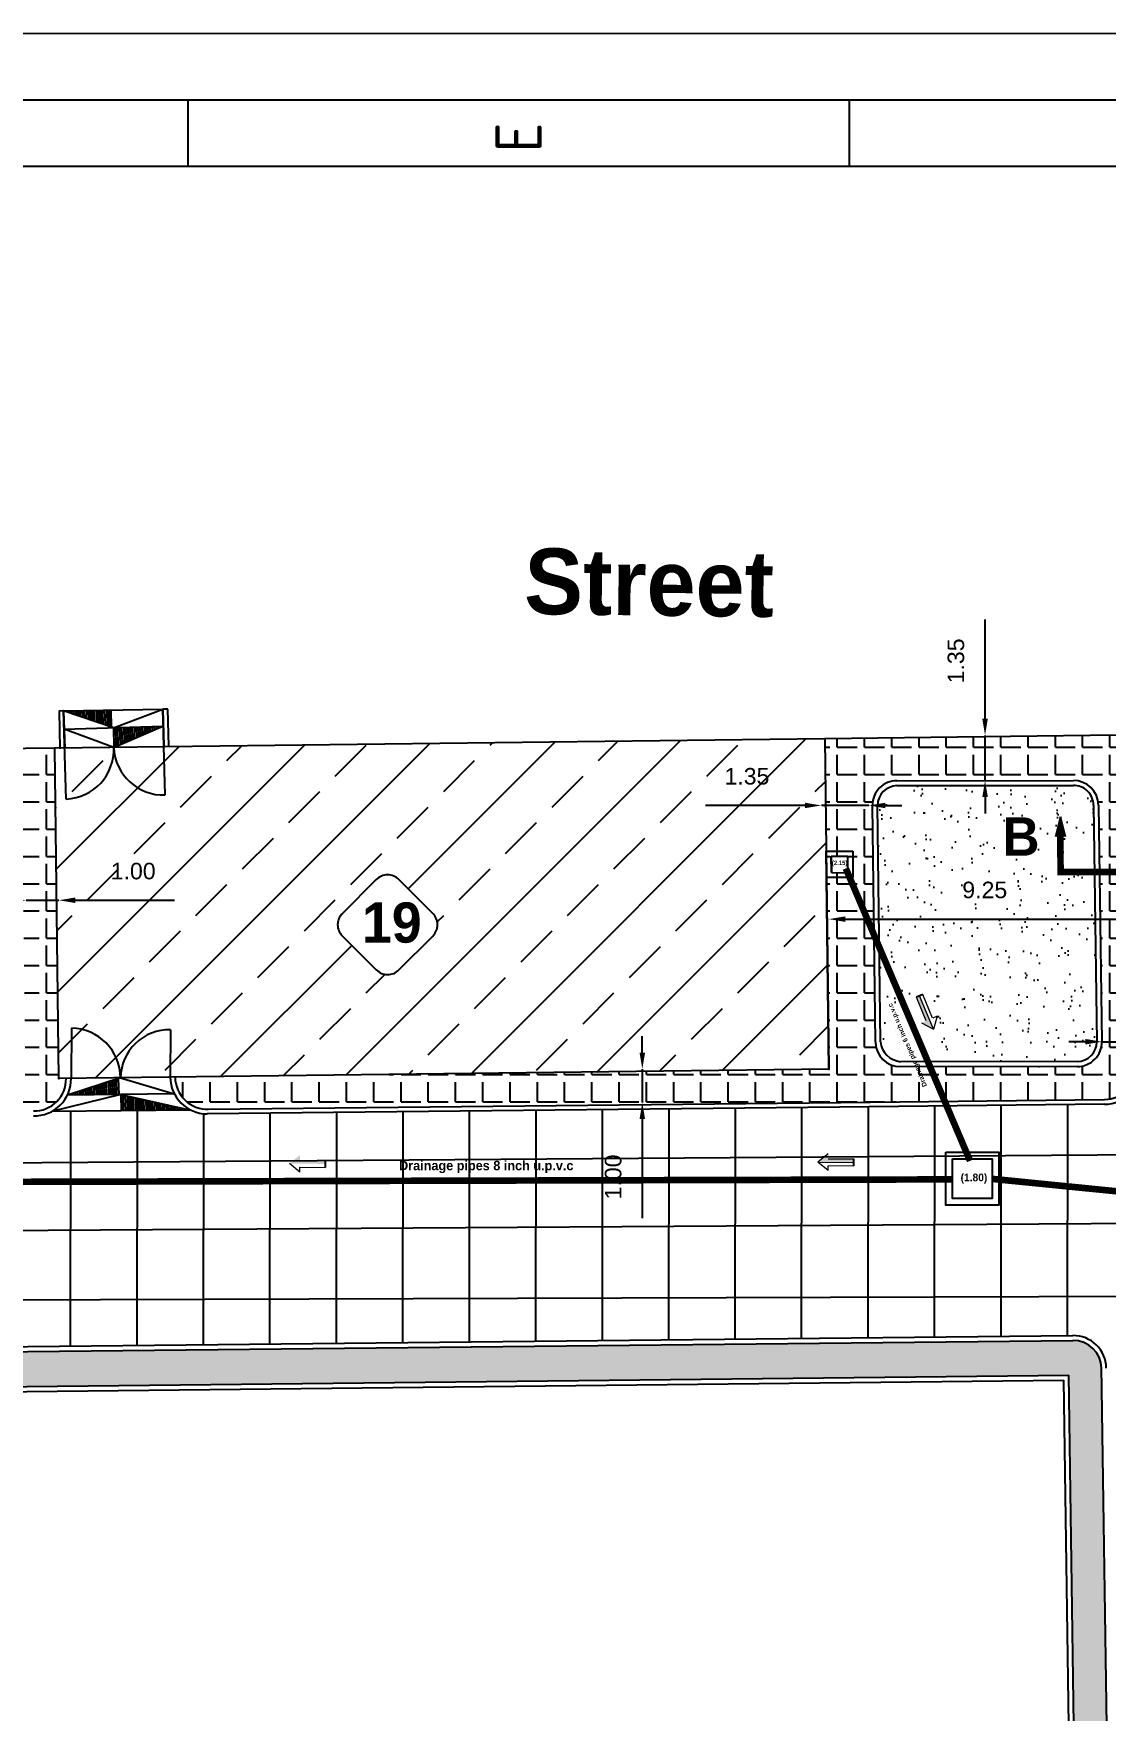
# Model space of a CAD drawing. Header units: inches. Extents: x 17 to 217, y 4 to 204.
# Drawn here: x 65 to 97.4, y 152.8 to 203.5 of the extents above; entities that cross this region are included whole.
import ezdxf

# ---------------------------------------------------------------- set-up
doc = ezdxf.new("R2010")
doc.units = ezdxf.units.IN
doc.header["$MEASUREMENT"] = 0
doc.layers.add('035', color=5, linetype='Continuous')
doc.layers.add('TEXT', color=6, linetype='Continuous')
doc.styles.add('Annotative', font='arial.ttf')
doc.styles.add('ISO Proportional', font='isocp.shx')
doc.styles.add('ROMANTIC', font='romab___.ttf')
doc.styles.get("Standard").update_dxf_attribs({"font": 'arial.ttf'})
doc.dimstyles.new('basem', dxfattribs={"dimtxt": 1.5, "dimasz": 0.5, "dimexe": 1.25, "dimexo": 0.625, "dimtad": 1, "dimzin": 1, "dimdsep": 46, "dimlunit": 6, "dimtxsty": 'Standard', "dimcen": 0.3, "dimse1": 1, "dimse2": 1, "dimadec": 0, "dimazin": 0, "dimtfac": 1, "dimtmove": 0, "dimatfit": 3, "dimfxl": 1, "dimtolj": 1, "dimtzin": 0, "dimarcsym": 0})
pattern_1 = [(0, (-17.9424, -42.48056), (0, 0.825), [0.6, -0.225]), (90, (-17.9424, -42.48056), (-0.825, 5e-17), [0.6, -0.225])]
pattern_2 = [(91.57273, (141.069606, 298.57643), (0.062476456, 0.001715366), [])]
pattern_3 = [(271.57273, (-6.01355, 55.288), (-0.062476456, -0.001715366), [])]
pattern_4 = [(354.5, (-17.745, -42.4909), (0.63401, 0.7260755), [0, -0.76, 0, -0.85, 0, -0.8125]), (324.5, (-17.745, -42.4909), (1.609516, 0.428501), [0, -0.41, 0, -0.685, 0, -0.2625]), (284.5, (-18.1948, -42.0715), (1.1406993, -1.0598504), [0, -0.25, 0, -0.9, 0, -1.175]), (274.5, (-18.1948, -42.0715), (1.3985576, -0.704141), [0, -0.125, 0, -0.59, 0, -0.675])]

# ---------------------------------------------------------------- blocks, each defined once
blk = doc.blocks.new('*D63')
at = {"color": 0, "lineweight": -2, "transparency": 16777216}
blk.add_line((89.552, 176.722), (97.99, 176.722), dxfattribs=at)
at = {"color": 0, "transparency": 16777216}
for points in [[(89.552, 176.805), (89.552, 176.638), (89.052, 176.722)], [(97.99, 176.805), (97.99, 176.638), (98.49, 176.722)]]:
    blk.add_solid(points, dxfattribs=at)
at = {"layer": 'Defpoints', "color": 0, "transparency": 16777216}
for p in [(89.052, 176.865, 0.036), (98.49, 176.969, 0.109), (98.49, 176.722)]:
    blk.add_point(p, dxfattribs=at)
at = {"color": 0, "transparency": 16777216, "insert": (93.771, 177.602), "char_height": 1.5, "attachment_point": 5, "style": 'Annotative'}
blk.add_mtext('\\A1;{\\H0.33333x;9.25}', dxfattribs=at)
blk = doc.blocks.new('*D75')
at = {"color": 0, "lineweight": -2, "transparency": 16777216}
for p, q in [((88.328, 180.161), (85.322, 180.161)), ((90.262, 180.161), (88.828, 180.161)), ((90.762, 180.161), (91.262, 180.161))]:
    blk.add_line(p, q, dxfattribs=at)
at = {"color": 0, "transparency": 16777216}
for points in [[(88.328, 180.244), (88.328, 180.078), (88.828, 180.161)], [(90.762, 180.244), (90.762, 180.078), (90.262, 180.161)]]:
    blk.add_solid(points, dxfattribs=at)
at = {"layer": 'Defpoints', "color": 0, "transparency": 16777216}
for p in [(88.828, 180.161), (88.828, 178.143, 0.052), (90.262, 178.143, 0.052)]:
    blk.add_point(p, dxfattribs=at)
at = {"color": 0, "transparency": 16777216, "insert": (86.575, 181.041), "char_height": 1.5, "attachment_point": 5, "style": 'Annotative'}
blk.add_mtext('\\A1;{\\H0.33333x;1.35}', dxfattribs=at)
blk = doc.blocks.new('*D76')
at = {"color": 0, "lineweight": -2, "transparency": 16777216}
for p, q in [((96.812, 173.014), (96.312, 173.014)), ((97.312, 173.014), (98.318, 173.014)), ((98.818, 173.014), (101.818, 173.014))]:
    blk.add_line(p, q, dxfattribs=at)
at = {"color": 0, "transparency": 16777216}
for points in [[(96.812, 173.097), (96.812, 172.93), (97.312, 173.014)], [(98.818, 173.097), (98.818, 172.93), (98.318, 173.014)]]:
    blk.add_solid(points, dxfattribs=at)
at = {"layer": 'Defpoints', "color": 0, "transparency": 16777216}
for p in [(98.318, 174.151, 0.059), (97.312, 173.401, 0.037), (98.318, 173.014)]:
    blk.add_point(p, dxfattribs=at)
at = {"color": 0, "transparency": 16777216, "insert": (100.568, 173.894), "char_height": 1.5, "attachment_point": 5, "style": 'Annotative'}
blk.add_mtext('\\A1;{\\H0.33333x;1.00}', dxfattribs=at)
blk = doc.blocks.new('*D104')
at = {"color": 0, "lineweight": -2, "transparency": 16777216}
for p, q in [((83.409, 172.68), (83.409, 173.18)), ((83.409, 172.18), (83.409, 171.172)), ((83.409, 170.672), (83.409, 167.672))]:
    blk.add_line(p, q, dxfattribs=at)
at = {"color": 0, "transparency": 16777216}
for points in [[(83.326, 172.68), (83.493, 172.68), (83.409, 172.18)], [(83.326, 170.672), (83.493, 170.672), (83.409, 171.172)]]:
    blk.add_solid(points, dxfattribs=at)
at = {"layer": 'Defpoints', "color": 0, "transparency": 16777216}
for p in [(89.052, 172.18, 0.036), (83.409, 171.172), (89.42, 171.172, 0.041)]:
    blk.add_point(p, dxfattribs=at)
at = {"color": 0, "transparency": 16777216, "insert": (82.529, 168.922), "char_height": 1.5, "attachment_point": 5, "rotation": 90, "style": 'Annotative'}
blk.add_mtext('\\A1;{\\H0.33333x;1.00}', dxfattribs=at)
blk = doc.blocks.new('*D87')
at = {"color": 0, "lineweight": -2, "transparency": 16777216}
for p, q in [((64.262, 177.293), (63.762, 177.293)), ((64.762, 177.293), (65.754, 177.293)), ((66.254, 177.293), (69.254, 177.293))]:
    blk.add_line(p, q, dxfattribs=at)
at = {"color": 0, "transparency": 16777216}
for points in [[(64.262, 177.376), (64.262, 177.21), (64.762, 177.293)], [(66.254, 177.376), (66.254, 177.21), (65.754, 177.293)]]:
    blk.add_solid(points, dxfattribs=at)
at = {"layer": 'Defpoints', "color": 0, "transparency": 16777216}
for p in [(65.754, 177.293, 0.036), (65.754, 177.293), (64.762, 176.781)]:
    blk.add_point(p, dxfattribs=at)
at = {"color": 0, "transparency": 16777216, "insert": (68.004, 178.173), "char_height": 1.5, "attachment_point": 5, "style": 'Annotative'}
blk.add_mtext('\\A1;{\\H0.33333x;1.00}', dxfattribs=at)
blk = doc.blocks.new('*D88')
at = {"color": 0, "lineweight": -2, "transparency": 16777216}
for p, q in [((93.78, 182.782), (93.78, 185.787)), ((93.78, 180.913), (93.78, 182.282)), ((93.78, 180.413), (93.78, 179.913))]:
    blk.add_line(p, q, dxfattribs=at)
at = {"color": 0, "transparency": 16777216}
for points in [[(93.697, 182.782), (93.864, 182.782), (93.78, 182.282)], [(93.697, 180.413), (93.864, 180.413), (93.78, 180.913)]]:
    blk.add_solid(points, dxfattribs=at)
at = {"layer": 'Defpoints', "color": 0, "transparency": 16777216}
for p in [(93.78, 182.282, 0.036), (93.78, 182.282), (93.78, 180.913, 0.036)]:
    blk.add_point(p, dxfattribs=at)
at = {"color": 0, "transparency": 16777216, "insert": (92.9, 184.534), "char_height": 1.5, "attachment_point": 5, "rotation": 90, "style": 'Annotative'}
blk.add_mtext('\\A1;{\\H0.33333x;1.35}', dxfattribs=at)

msp = doc.modelspace()

# ---------------------------------------------------------------- hatches: boundary and pattern name
h = msp.add_hatch()
h.set_pattern_fill('ANSI31', color=256, scale=0.5, angle=-133.4273, style=0)
h.set_pattern_definition(pattern_2)
h.paths.add_polyline_path([(65.9, 183.02), (67.399, 183.047), (67.406, 182.514)])
at = {"linetype": 'ByBlock', "ltscale": 50}
h = msp.add_hatch(dxfattribs=at)
h.set_pattern_fill('ANSI33', color=256, scale=10.6)
h.set_pattern_definition([(45, (789.4542, 129.9865), (-1.873833, 1.873833), []), (45, (791.328, 129.9865), (-1.873833, 1.873833), [1.325, -0.6625])])
h.paths.add_polyline_path([(65.634, 181.899), (65.754, 171.9), (89.052, 172.18), (88.932, 182.179)])
h.paths.add_polyline_path([(77.069, 176.895), (76.043, 177.921, 0.414214), (75.359, 177.921), (74.333, 176.895, 0.414214), (74.333, 176.211), (75.359, 175.186, 0.414214), (76.043, 175.186), (77.069, 176.211, 0.414214)], flags=16)
h.paths.add_polyline_path([(116.586, 170.286), (131.986, 170.395), (131.901, 182.393), (116.501, 182.385)])
h.paths.add_polyline_path([(123.052, 176.309), (124.077, 175.283, 0.414214), (124.761, 175.283), (125.787, 176.309, 0.414214), (125.787, 176.993), (124.761, 178.019, 0.414214), (124.077, 178.019), (123.052, 176.993, 0.414214)], flags=16)
h.paths.add_polyline_path([(77.346, 85.466), (77.352, 78.036), (82.452, 78.04), (82.446, 85.47)])
h.paths.add_polyline_path([(81.59, 81.633), (79.88, 79.924), (78.171, 81.633), (79.88, 83.343)], flags=16)
h.paths.add_polyline_path([(74.616, 175.701), (77.02, 175.701), (77.02, 177.561), (74.616, 177.561)], flags=24)
h.paths.add_polyline_path([(123.255, 175.764), (125.675, 175.764), (125.675, 177.672), (123.255, 177.672)], flags=24)
h.paths.add_polyline_path([(78.823, 80.856), (81.102, 80.856), (81.102, 82.632), (78.823, 82.632)], flags=24)
h = msp.add_hatch()
h.set_pattern_fill('ANSI31', color=256, scale=0.5, angle=-133.4273, style=0)
h.set_pattern_definition(pattern_2)
h.paths.add_polyline_path([(67.406, 182.514), (68.906, 182.555), (67.413, 181.919)])
h = msp.add_hatch()
h.set_pattern_fill('ANGLE', color=256, scale=3)
h.set_pattern_definition(pattern_1)
h.paths.add_polyline_path([(101.331, 182.328), (99.975, 180.941, 0.414811)])
h.paths.add_polyline_path([(101.331, 182.328), (90.352, 182.195), (91.115, 180.911), (99.975, 180.941)])
h.paths.add_polyline_path([(98.218, 180.924), (97.212, 180.173), (97.312, 173.014), (98.339, 172.283)])
h.paths.add_polyline_path([(90.374, 180.161, -0.022653), (90.376, 180.228), (90.352, 182.195), (88.932, 182.179), (88.982, 177.979), (89.685, 177.977), (89.621, 178.127), (89.132, 178.129), (89.128, 178.629), (89.628, 178.625), (89.632, 178.127), (89.621, 178.127), (90.422, 176.241)])
h.paths.add_polyline_path([(90.422, 176.241), (89.685, 177.977), (88.982, 177.979), (89.052, 172.18), (90.485, 171.188), (90.463, 172.978, -0.009952), (90.462, 173.008)])
h.paths.add_polyline_path([(96.572, 172.264), (92.115, 172.259), (92.56, 171.212), (97.394, 171.269)])
h.paths.add_polyline_path([(92.115, 172.259), (91.222, 172.258), (90.485, 171.188), (92.56, 171.212)])
h.paths.add_polyline_path([(89.052, 172.18), (69.274, 171.942), (70.287, 170.969), (90.485, 171.188)])
h.paths.add_polyline_path([(92.13, 171.676), (91.078, 174.143), (90.817, 174.031), (91.869, 171.565)], flags=9)
h = msp.add_hatch()
h.set_pattern_fill('ANGLE', color=256, scale=3)
h.set_pattern_definition(pattern_1)
h.paths.add_polyline_path([(90.352, 182.195), (90.376, 180.228, -0.391476), (91.115, 180.911)])
h = msp.add_hatch()
h.set_pattern_fill('ANGLE', color=256, scale=3)
h.set_pattern_definition(pattern_1)
h.paths.add_polyline_path([(62.833, 171.903), (41.137, 171.724), (41.131, 170.724), (63.309, 170.904)])
h.paths.add_polyline_path([(41.136, 181.113), (40.146, 181.092), (40.146, 171.709), (41.136, 171.724)])
h.paths.add_polyline_path([(64.742, 171.918), (62.833, 171.903), (63.309, 170.904), (65.038, 170.918)])
h.paths.add_polyline_path([(65.634, 181.899), (64.642, 181.387), (64.742, 171.918), (65.754, 171.9)])
h.paths.add_polyline_path([(65.634, 181.899), (39.479, 181.584), (41.136, 181.113), (64.642, 181.387)])
h.paths.add_polyline_path([(53.702, 180.948), (53.702, 181.913), (53.084, 181.913), (53.084, 180.948)], flags=9)
h = msp.add_hatch()
h.set_pattern_fill('AR-SAND', color=256, scale=0.5, angle=-43.4273)
h.set_pattern_definition([(354.07273, (-17.9424, -42.48056), (0.639407, 0.7213274), [0, -0.76, 0, -0.85, 0, -0.8125]), (324.0727, (-17.9424, -42.4806), (1.6126665, 0.4164867), [0, -0.41, 0, -0.685, 0, -0.2625]), (284.07273, (-18.389, -42.0578), (1.132764, -1.0683274), [0, -0.25, 0, -0.9, 0, -1.175]), (274.0727, (-18.389, -42.0578), (1.393268, -0.714551), [0, -0.125, 0, -0.59, 0, -0.675])])
edge = h.paths.add_edge_path()
edge.add_arc((91.158, 180.127), 0.635, 93.9406, 176.9716)
edge.add_line((90.524, 180.161), (90.612, 173.008))
edge.add_arc((91.311, 173.109), 0.706, 188.1671, 262.7081)
edge.add_line((91.222, 172.408), (91.114, 180.761))
h = msp.add_hatch()
h.set_pattern_fill('AR-SAND', color=256, scale=0.5, angle=317)
h.set_pattern_definition(pattern_4)
h.paths.add_polyline_path([(96.451, 180.766), (91.114, 180.761), (91.222, 172.408), (96.572, 172.414)])
h = msp.add_hatch()
h.set_pattern_fill('AR-SAND', color=256, scale=0.5, angle=317)
h.set_pattern_definition([(354.5, (-16.6556, -42.4626), (0.63401, 0.7260755), [0, -0.76, 0, -0.85, 0, -0.8125]), (324.5, (-16.6556, -42.4626), (1.609516, 0.428501), [0, -0.41, 0, -0.685, 0, -0.2625]), (284.5, (-17.1054, -42.0432), (1.1406993, -1.0598504), [0, -0.25, 0, -0.9, 0, -1.175]), (274.5, (-17.1054, -42.0432), (1.3985576, -0.704141), [0, -0.125, 0, -0.59, 0, -0.675])])
edge = h.paths.add_edge_path()
edge.add_arc((96.294, 180.115), 0.77, -66.6333, 4.3882, ccw=False)
edge.add_line((96.599, 179.408), (96.574, 172.264))
edge.add_line((96.574, 172.264), (97.162, 173.014))
edge.add_line((97.162, 173.014), (97.062, 180.174))
edge = h.paths.add_edge_path(flags=17)
edge.add_line((97.062, 180.174), (96.589, 180.172))
edge.add_line((96.589, 180.172), (96.599, 179.408))
edge.add_arc((96.294, 180.115), 0.77, 293.3667, 364.3882)
edge = h.paths.add_edge_path()
edge.add_arc((96.504, 180.085), 0.683, 94.4027, 278.0398)
edge.add_line((96.599, 179.408), (96.589, 180.172))
edge.add_line((96.589, 180.172), (97.212, 180.169))
edge.add_line((97.212, 180.169), (97.062, 180.17))
edge.add_arc((96.44, 180.144), 0.622, 2.3999, 88.9882)
h = msp.add_hatch()
h.set_pattern_fill('ANGLE', color=256, scale=3)
h.set_pattern_definition(pattern_1)
h.paths.add_polyline_path([(98.218, 180.924), (96.451, 180.916, -0.407541), (97.212, 180.173)])
h = msp.add_hatch(color=256)
h.dxf.hatch_style = 1
h.paths.add_polyline_path([(96.066, 179.813), (96.066, 179.213), (96.245, 179.213)])
h.paths.add_polyline_path([(96.066, 179.813), (95.883, 179.213), (96.066, 179.213)])
at = {"lineweight": 0}
for points in [[(92.219, 173.395), (91.86, 173.584), (92.003, 173.645), (91.703, 174.358), (91.801, 174.399)], [(72.733, 169.327), (73.049, 169.582), (73.048, 169.426), (73.821, 169.422), (73.821, 169.317)], [(88.719, 169.372), (89.035, 169.628), (89.034, 169.472), (89.807, 169.468), (89.807, 169.362)]]:
    msp.add_hatch(color=256, dxfattribs=at).paths.add_polyline_path(points)
h = msp.add_hatch()
h.set_pattern_fill('AR-SAND', color=256, scale=0.5, angle=317)
h.set_pattern_definition(pattern_4)
h.paths.add_polyline_path([(96.347, 172.998, 1), (94.847, 172.998, 0.409727), (95.585, 172.248), (95.608, 172.248, 0.409727)])
h = msp.add_hatch()
h.set_pattern_fill('ANGLE', color=256, scale=3)
h.set_pattern_definition(pattern_1)
h.paths.add_polyline_path([(97.312, 173.014, -0.417718), (96.574, 172.264), (96.572, 172.264), (97.394, 171.269, 0.439125), (98.339, 172.283)])
h = msp.add_hatch()
h.set_pattern_fill('ANGLE', color=256, scale=3)
h.set_pattern_definition(pattern_1)
h.paths.add_polyline_path([(91.222, 172.258, -0.399008), (90.463, 172.978), (90.485, 171.188)])
h = msp.add_hatch()
h.set_pattern_fill('ANGLE', color=256, scale=3)
h.set_pattern_definition(pattern_1)
h.paths.add_polyline_path([(65.974, 171.9), (65.885, 171.902), (65.754, 171.9), (65.754, 171.904), (64.742, 171.918), (64.989, 170.918, 0.422915)])
h = msp.add_hatch()
h.set_pattern_fill('ANSI31', color=256, scale=0.5, angle=46.5727, style=0)
h.set_pattern_definition(pattern_3)
h.paths.add_polyline_path([(67.63, 171.418), (66.013, 171.396), (67.624, 171.923)])
h = msp.add_hatch()
h.set_pattern_fill('ANGLE', color=256, scale=3)
h.set_pattern_definition(pattern_1)
h.paths.add_polyline_path([(69.274, 171.942, 0.417997), (70.287, 170.969)])
h = msp.add_hatch()
h.set_pattern_fill('ANSI31', color=256, scale=0.5, angle=46.5727, style=0)
h.set_pattern_definition(pattern_3)
h.paths.add_polyline_path([(69.752, 170.945), (67.636, 170.923), (67.63, 171.418)])
h = msp.add_hatch()
h.set_pattern_fill('ANGLE', color=256, scale=3)
h.set_pattern_definition(pattern_1)
edge = h.paths.add_edge_path()
edge.add_line((97.989, 115.697), (96.981, 115.576))
edge.add_line((96.981, 115.576), (69.766, 115.156))
edge.add_line((69.766, 115.156), (70.777, 114.455))
edge.add_line((70.777, 114.455), (71.024, 114.456))
edge.add_line((71.024, 114.456), (71.028, 114.176))
edge.add_line((71.028, 114.176), (75.194, 114.236))
edge.add_line((75.194, 114.236), (75.189, 114.517))
edge.add_line((75.189, 114.517), (75.589, 114.523))
edge.add_line((75.589, 114.523), (75.593, 114.245))
edge.add_line((75.593, 114.245), (79.389, 114.303))
edge.add_line((79.389, 114.303), (79.385, 114.581))
edge.add_line((79.385, 114.581), (79.784, 114.587))
edge.add_line((79.784, 114.587), (79.789, 114.31))
edge.add_line((79.789, 114.31), (83.768, 114.371))
edge.add_line((83.768, 114.371), (83.764, 114.648))
edge.add_line((83.764, 114.648), (84.164, 114.654))
edge.add_line((84.164, 114.654), (84.168, 114.377))
edge.add_line((84.168, 114.377), (88.148, 114.438))
edge.add_line((88.148, 114.438), (88.143, 114.715))
edge.add_line((88.143, 114.715), (88.543, 114.721))
edge.add_line((88.543, 114.721), (88.547, 114.444))
edge.add_line((88.547, 114.444), (92.527, 114.505))
edge.add_line((92.527, 114.505), (92.523, 114.782))
edge.add_line((92.523, 114.782), (92.924, 114.788))
edge.add_line((92.924, 114.788), (92.935, 114.081))
edge.add_line((92.935, 114.081), (92.785, 114.079))
edge.add_line((92.785, 114.079), (92.829, 111.191))
edge.add_line((92.829, 111.191), (92.979, 111.193))
edge.add_arc((93.139, 116.053), 4.863, 268.1146, 355.7982)
h.paths.add_polyline_path([(97.304, 163.178), (96.312, 162.925), (96.981, 115.576), (97.989, 115.697)])
edge = h.paths.add_edge_path()
edge.add_line((96.435, 163.978), (96.435, 162.957))
edge.add_line((96.435, 162.957), (97.303, 163.177))
edge.add_arc((96.45, 163.122), 0.855, 3.6774, 90.9983)
h.paths.add_polyline_path([(96.435, 163.978), (38.372, 163.36), (38.392, 162.295), (96.307, 162.924), (96.435, 162.957)])
h = msp.add_hatch()
h.set_pattern_fill('ANGLE', color=256, scale=3)
h.set_pattern_definition(pattern_1)
edge = h.paths.add_edge_path()
edge.add_arc((38.783, 162.018), 1.404, 107.0204, 169.0714)
edge.add_line((37.405, 162.284), (38.392, 162.188))
edge.add_line((38.392, 162.188), (38.372, 163.36))
h.paths.add_polyline_path([(38.392, 162.188), (37.405, 162.284), (37.378, 97.187), (38.366, 97.162)])
h.paths.add_polyline_path([(97.221, 98.06), (38.366, 97.162), (38.376, 96.157), (97.323, 97.063)])

# ---------------------------------------------------------------- linework, layer by layer
for p, q in [((19.41, 201.507, -0.445), (215.302, 201.514, -0.409)), ((65.9, 183.02), (65.75, 183.017)), ((65.763, 183.017), (65.784, 181.878)), ((65.9, 183.02), (68.899, 183.075)), ((65.98, 180.356), (65.9, 183.02)), ((67.406, 182.514), (65.9, 183.02)), ((65.9, 183.02), (65.934, 181.881)), ((67.406, 182.514), (68.899, 183.075)), ((69.053, 183.078), (68.899, 183.073)), ((68.932, 181.953), (68.899, 183.075)), ((68.899, 183.075), (68.932, 181.953)), ((69.082, 181.953), (69.053, 183.078)), ((88.932, 182.179), (65.634, 181.899)), ((65.907, 182.473), (68.906, 182.555)), ((67.423, 181.919), (65.916, 182.473)), ((67.413, 181.919), (68.906, 182.555)), ((101.481, 182.329), (88.932, 182.179)), ((65.634, 181.899), (39.329, 181.584)), ((91.114, 180.761, 0.055), (96.451, 180.766, -0.003)), ((91.115, 180.911, 0.052), (96.451, 180.916, -0.006)), ((90.462, 173.008, 0.052), (90.374, 180.161, 0.052)), ((90.612, 173.008, 0.052), (90.524, 180.161, 0.052)), ((97.062, 180.17, -0.006), (97.162, 173.014, -0.006)), ((97.212, 180.173, 0.037), (97.312, 173.014, 0.037)), ((96.066, 179.813), (95.916, 179.213)), ((96.066, 179.213), (96.066, 179.813)), ((96.216, 179.213), (96.066, 179.813)), ((96.066, 178.144), (96.066, 179.213)), ((88.982, 177.979, 0.015), (88.969, 178.779, 0.007)), ((88.969, 178.779, 0.007), (89.778, 178.777, 0.013)), ((89.128, 178.779, 0.009), (89.778, 178.777, 0.013)), ((89.128, 178.779, 0.009), (89.777, 178.777, 0.013)), ((89.128, 178.629, 0.015), (89.628, 178.625, 0.013)), ((89.132, 178.129, 0.016), (89.128, 178.629, 0.015)), ((89.128, 178.629, 0.015), (89.132, 178.131, 0.015)), ((89.128, 178.629, 0.015), (89.628, 178.625, 0.013)), ((89.632, 178.127, 0.013), (89.628, 178.625, 0.013)), ((89.778, 178.777, 0.013), (89.783, 177.977, 0.012)), ((89.132, 178.129, 0.016), (89.632, 178.127, 0.013)), ((89.052, 172.18, 0.036), (88.982, 177.979, 0.015)), ((89.783, 177.977, 0.012), (88.982, 177.979, 0.015)), ((91.898, 174.439), (91.703, 174.358)), ((96.572, 172.414, 0.037), (91.222, 172.408, 0.052)), ((96.572, 172.264, 0.037), (91.222, 172.258, 0.052)), ((67.624, 171.923), (66.013, 171.396)), ((67.624, 171.923), (69.248, 171.441)), ((67.63, 171.418), (65.535, 170.901)), ((69.248, 171.441), (66.013, 171.396)), ((67.63, 171.418), (69.752, 170.945)), ((89.371, 171.031, 0.041), (70.238, 170.829)), ((70.287, 170.969), (89.42, 171.172, 0.041)), ((84.207, 170.976, 0.018), (84.198, 163.995, 0.035)), ((86.217, 170.998, 0.019), (86.209, 164.016, 0.036)), ((88.228, 171.019, 0.021), (88.219, 164.037, 0.038)), ((89.066, 171.03, 0.033), (89.066, 171.03, 0.033)), ((97.397, 171.123, 0.109), (89.371, 171.031, 0.041)), ((89.42, 171.172, 0.041), (97.394, 171.269, 0.109)), ((90.239, 171.041, 0.023), (90.23, 164.058, 0.04)), ((92.249, 171.064, 0.024), (92.241, 164.076, 0.042)), ((94.26, 171.087, 0.026), (94.258, 164.101, 0.042)), ((94.26, 171.087, 0.026), (94.258, 164.101, 0.042)), ((96.271, 171.108, 0.028), (96.269, 164.12, 0.043)), ((96.271, 171.108, 0.028), (96.269, 164.12, 0.043)), ((69.752, 170.945), (65.535, 170.901)), ((66.111, 170.906, 0.003), (66.102, 163.802, 0.02)), ((68.121, 170.928, 0.004), (68.113, 163.824, 0.021)), ((70.132, 170.824, 0.006), (70.123, 163.845, 0.023)), ((72.143, 170.842, 0.008), (72.134, 163.866, 0.025)), ((74.153, 170.859, 0.009), (74.145, 163.888, 0.027)), ((76.164, 170.877, 0.011), (76.155, 163.909, 0.028)), ((78.175, 170.894, 0.013), (78.166, 163.93, 0.03)), ((80.185, 170.912, 0.014), (80.177, 163.951, 0.032)), ((82.196, 170.955, 0.016), (82.194, 163.973, 0.032)), ((112.438, 169.686, -0.017), (30.238, 169.098, -0.071)), ((89.805, 169.257), (89.807, 169.468)), ((73.819, 169.211), (73.821, 169.422)), ((130.969, 167.726, 0.002), (30.234, 167.073, -0.074)), ((130.989, 165.396, 0.058), (30.242, 165.101, -0.068)), ((38.372, 163.508, 0), (96.435, 164.124, 0.018)), ((38.372, 163.36, 0), (96.438, 163.978, 0.018)), ((38.392, 162.295, 0.001), (96.312, 162.925, 0.036)), ((96.981, 115.576, 0.069), (96.312, 162.925, 0.036)), ((97.989, 115.697, 0.068), (97.304, 163.178, 0.036)), ((38.54, 162.145, 0.001), (96.165, 162.774, 0.036)), ((96.829, 115.724, 0.069), (96.165, 162.774, 0.036))]:
    msp.add_line(p, q)
at = {"linetype": 'ByBlock', "ltscale": 50}
for p, q in [((68.977, 180.48), (68.932, 181.953)), ((66.133, 173.428), (66.124, 171.912)), ((69.133, 173.377), (69.124, 171.941))]:
    msp.add_line(p, q, dxfattribs=at)
at = {"lineweight": 0}
for p, q in [((92.003, 173.645), (91.703, 174.358)), ((92.219, 173.395), (91.801, 174.399)), ((92.193, 173.723), (91.898, 174.439)), ((91.861, 173.587), (92.219, 173.395)), ((92.334, 173.784), (92.198, 173.726)), ((92.334, 173.784), (92.219, 173.395)), ((89.037, 169.625), (88.719, 169.372)), ((89.034, 169.472), (89.807, 169.468)), ((73.046, 169.068), (72.733, 169.327)), ((73.046, 169.221), (73.819, 169.211)), ((73.046, 169.068), (73.047, 169.215)), ((88.719, 169.372), (89.807, 169.362)), ((89.032, 169.114), (88.719, 169.372)), ((89.032, 169.267), (89.805, 169.257)), ((89.032, 169.114), (89.033, 169.261))]:
    msp.add_line(p, q, dxfattribs=at)
at = {"elevation": 0.036}
msp.add_lwpolyline([(88.932, 182.179), (89.052, 172.18), (65.754, 171.9), (65.634, 181.899)], dxfattribs=at)
at = {"const_width": 0.2}
for points in [[(96.057, 179.213), (96.066, 178.044)], [(93.326, 169.408), (89.567, 178.255)], [(99.708, 178.144), (96.066, 178.144)], [(92.794, 168.849), (64.674, 168.775)], [(118.849, 166.39), (93.994, 168.864)]]:
    msp.add_lwpolyline(points, dxfattribs=at)
for points in [[(92.594, 169.672), (94.194, 169.672), (94.194, 168.072), (92.594, 168.072)], [(92.794, 169.472), (93.994, 169.472), (93.994, 168.272), (92.794, 168.272)]]:
    msp.add_lwpolyline(points, close=True)
at = {"linetype": 'ByBlock', "ltscale": 50}
for centre, radius, start, end in [((65.918, 181.855), 1.5, 272.353, 2.353), ((68.915, 181.978), 1.5, 182.353, 272.353), ((66.096, 171.901), 1.528, 0.8245, 88.5886), ((69.097, 171.904), 1.473, 88.5911, 179.2919)]:
    msp.add_arc(centre, radius, start, end, dxfattribs=at)
for centre, radius, start, end in [((91.115, 180.17, 0.052), 0.741, 90.0023, 180.7096), ((91.133, 180.152, 0.049), 0.609, 91.768, 179.1441), ((96.451, 180.156, 0.081), 0.761, 1.3068, 89.9984), ((96.459, 180.164, -0.003), 0.603, 0.6262, 90.7618), ((91.222, 173.018, 0.052), 0.759, 180.7096, 270), ((91.295, 173.092, 0.052), 0.687, 186.9698, 263.9054), ((96.572, 173.003, 0.037), 0.74, 270, 0.7997), ((96.565, 173.01, -0.05), 0.596, 270.6673, 0.334), ((95.411, 172.998, 0.052), 0.74, 270, 270.7997), ((97.4, 172.21, 0.109), 0.941, 269.6386, 4.4685), ((97.407, 172.208, 0.109), 1.085, 269.4641, 3.9839), ((65.017, 171.879), 1.107, 268.5618, 1.2327), ((65.005, 171.887), 0.969, 269.0894, 0.7863), ((70.251, 171.956), 1.127, 180.7682, 269.3593), ((70.26, 171.956), 0.987, 180.7863, 271.5255), ((96.448, 163.123, 0.018), 1.001, 0.8403, 90.7545), ((96.45, 163.122, 0.018), 0.855, 0.9734, 90.8131)]:
    msp.add_arc(centre, radius, start, end)
at = {"layer": '035'}
for p, q in [((217.302, 203.514, -0.409), (17.41, 203.507, -0.445)), ((69.654, 201.507, -0.409), (69.654, 199.514, -0.409)), ((89.669, 201.514, -0.409), (89.669, 199.52, -0.409)), ((21.41, 199.507, -0.445), (213.302, 199.488, -0.409))]:
    msp.add_line(p, q, dxfattribs=at)
at = {"layer": 'TEXT'}
msp.add_lwpolyline([(76.043, 175.186), (77.069, 176.211, 0.414214), (77.069, 176.895), (76.043, 177.921, 0.414214), (75.359, 177.921), (74.333, 176.895, 0.414214), (74.333, 176.211), (75.359, 175.186, 0.414214)], format="xyb", close=True, dxfattribs=at)
at = {"layer": 'TEXT', "linetype": 'Continuous'}
for p in [(88.932, 182.179, 0.036), (65.634, 181.899, 0.036), (89.052, 172.18, 0.036), (65.754, 171.9, 0.036)]:
    msp.add_point(p, dxfattribs=at)

# ---------------------------------------------------------------- texts
at = {"style": 'ROMANTIC'}
for s, height, rotation, p in [('Street', 1.9925, 359.3057, (79.828, 185.954)), ('Drainage pipes 6 inch u.p.v.c', 0.14314, 113.0935, (92.027, 171.684, 0.036))]:
    msp.add_text(s, height=height, rotation=rotation, dxfattribs=at).set_placement(p)
for s, height, p in [('B', 1.163, (94.306, 178.64)), ('  (2.15)  ', 0.1291, (89.048, 178.362, 0.002)), ('19', 1.215, (74.926, 176.011)), ('Drainage pipes 8 inch u.p.v.c', 0.28629, (76.049, 169.125, 0.071)), ('  (1.80)  ', 0.2311, (92.869, 168.793, 0.041))]:
    msp.add_text(s, height=height, dxfattribs=at).set_placement(p)
at = {"layer": '035', "style": 'ISO Proportional'}
msp.add_text('E', height=1.4, rotation=90, dxfattribs=at).set_placement((80.367, 199.92, -0.409))

# ---------------------------------------------------------------- dimensions: what is measured, and where the dimension line sits
for base, p1, p2, text, picture, middle in [((93.78, 182.282, 0.023), (93.78, 180.913, 0.058), (93.78, 182.282, 0.058), '{\\H0.33333x;1.35}', '*D88', (92.9, 184.534, 0.023)), ((83.409, 171.172), (89.052, 172.18, 0.036), (89.42, 171.172, 0.041), '{\\H0.33333x;1.00}', '*D104', (82.529, 168.922))]:
    dim = msp.add_linear_dim(base=base, p1=p1, p2=p2, angle=90, text=text, dimstyle='basem', override={"dimtxsty": 'Annotative'})
    dim.commit()
    dim.dimension.update_dxf_attribs({"geometry": picture, "text_midpoint": middle})
for base, p1, p2, text, picture, middle in [((88.828, 180.161, 0.052), (90.262, 178.143, 0.104), (88.828, 178.143, 0.104), '{\\H0.33333x;1.35}', '*D75', (86.575, 181.041, 0.052)), ((65.754, 177.293), (64.762, 176.781), (65.754, 177.293, 0.036), '{\\H0.33333x;1.00}', '*D87', (68.004, 178.173)), ((98.49, 176.722), (89.052, 176.865, 0.036), (98.49, 176.969, 0.109), '{\\H0.33333x;9.25}', '*D63', (93.771, 177.602)), ((98.318, 173.014, 0.037), (97.312, 173.401, 0.074), (98.318, 174.151, 0.096), '{\\H0.33333x;1.00}', '*D76', (100.568, 173.894, 0.037))]:
    dim = msp.add_linear_dim(base=base, p1=p1, p2=p2, text=text, dimstyle='basem', override={"dimtxsty": 'Annotative'})
    dim.commit()
    dim.dimension.update_dxf_attribs({"geometry": picture, "text_midpoint": middle})

doc.saveas('drawing.dxf')
